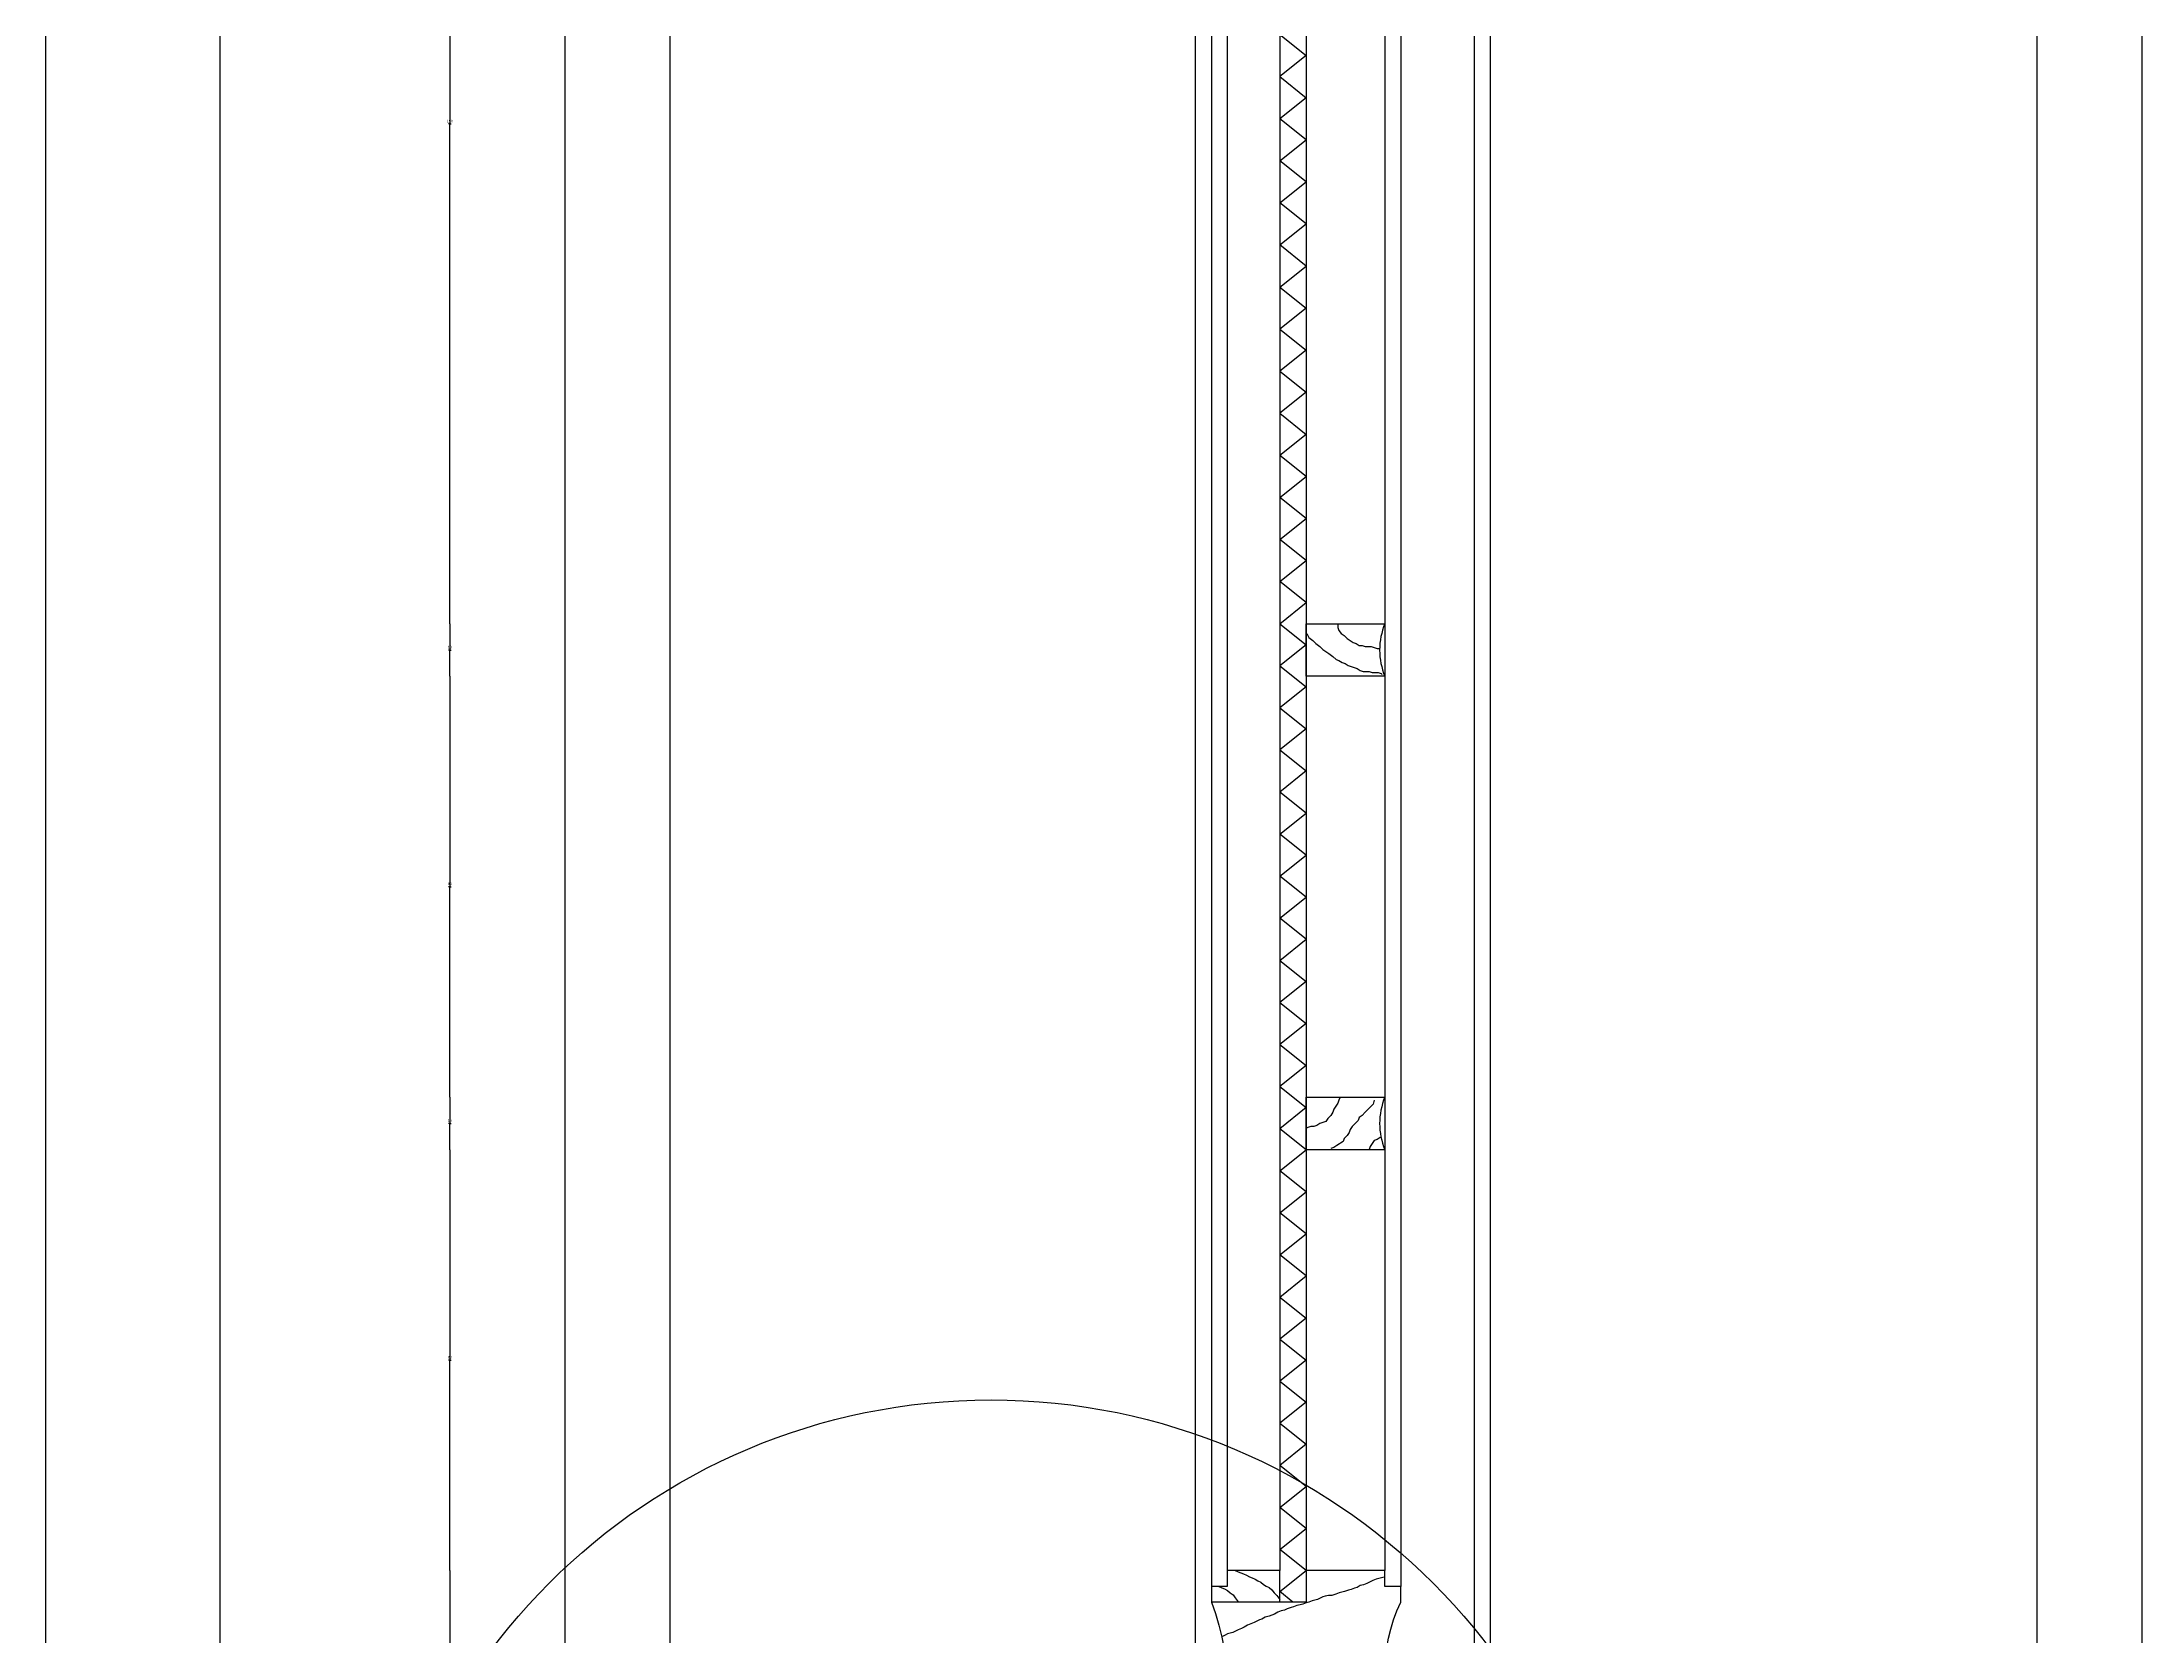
# Model space of a CAD drawing. Header units: metres. Extents: x 4 to 3597, y 195 to 4697.
# Drawn here: x 2605 to 3403, y 1276 to 1882 of the extents above; entities that cross this region are included whole.
import ezdxf

# ---------------------------------------------------------------- set-up
doc = ezdxf.new("R2010")
doc.units = ezdxf.units.M
for name, color, linetype in [('3', 3, 'Continuous'), ('4', 4, 'Continuous'), ('7', 7, 'Continuous'), ('BH', 3, 'Continuous'), ('DIM', 3, 'Continuous')]:
    doc.layers.add(name, color=color, linetype=linetype)
doc.dimstyles.get("Standard").update_dxf_attribs({"dimtxt": 2.5, "dimasz": 2.5, "dimexe": 1.25, "dimexo": 0.625, "dimtad": 1, "dimcen": 2.5, "dimazin": 3, "dimtfac": 1, "dimtmove": 0, "dimatfit": 3})

# ---------------------------------------------------------------- blocks, each defined once
blk = doc.blocks.new('BH2')
at = {"layer": 'BH'}
blk.add_lwpolyline([(0, 32), (5, 28), (0, 24), (5, 20), (0, 16), (5, 12), (0, 8), (5, 4), (0, 0)], dxfattribs=at)
blk = doc.blocks.new('*D33')
for p, q in [((2606.14, 4120.92), (2606.14, 2620.92)), ((2605.89, 2620.92), (2605.64, 2620.92)), ((2606.14, 1120.92), (2606.14, 2620.92)), ((2606.14, 2620.92), (2606.14, 2620.92)), ((2606.39, 2620.92), (2606.64, 2620.92))]:
    blk.add_line(p, q)
at = {"layer": 'Defpoints'}
for p in [(2606.14, 4120.92), (2606.14, 2620.92), (2606.14, 1120.92)]:
    blk.add_point(p, dxfattribs=at)
at = {"layer": 'DIM', "insert": (2606.14, 2622.045), "char_height": 1, "attachment_point": 5}
blk.add_mtext('1500', dxfattribs=at)
blk = doc.blocks.new('*D34')
for p, q in [((2672.4, 2880.92), (2672.4, 2050.92)), ((2672.15, 2050.92), (2671.9, 2050.92)), ((2672.4, 1220.92), (2672.4, 2050.92)), ((2672.4, 2050.92), (2672.4, 2050.92)), ((2672.65, 2050.92), (2672.9, 2050.92))]:
    blk.add_line(p, q)
at = {"layer": 'Defpoints'}
for p in [(2672.4, 2880.92), (2672.4, 2050.92), (2672.4, 1220.92)]:
    blk.add_point(p, dxfattribs=at)
at = {"layer": 'DIM', "insert": (2672.4, 2052.045), "char_height": 1, "attachment_point": 5}
blk.add_mtext('0', dxfattribs=at)
blk = doc.blocks.new('*D35')
for p, q in [((2759.75, 2040.92), (2759.75, 1850.92)), ((2759.5, 1850.92), (2759.25, 1850.92)), ((2759.75, 1660.92), (2759.75, 1850.92)), ((2759.75, 1850.92), (2759.75, 1850.92)), ((2760, 1850.92), (2760.25, 1850.92))]:
    blk.add_line(p, q)
at = {"layer": 'Defpoints'}
for p in [(2759.75, 2040.92), (2759.75, 1850.92), (2759.75, 1660.92)]:
    blk.add_point(p, dxfattribs=at)
at = {"layer": 'DIM', "insert": (2759.75, 1852.045), "char_height": 1, "attachment_point": 5}
blk.add_mtext('190', dxfattribs=at)
blk = doc.blocks.new('*D58')
for p, q in [((2759.75, 1300.92), (2759.75, 1260.92)), ((2759.5, 1260.92), (2759.25, 1260.92)), ((2759.75, 1220.92), (2759.75, 1260.92)), ((2759.75, 1260.92), (2759.75, 1260.92)), ((2760, 1260.92), (2760.25, 1260.92))]:
    blk.add_line(p, q)
at = {"layer": 'Defpoints'}
for p in [(2759.75, 1300.92), (2759.75, 1260.92), (2759.75, 1220.92)]:
    blk.add_point(p, dxfattribs=at)
at = {"layer": 'DIM', "insert": (2759.75, 1262.045), "char_height": 1, "attachment_point": 5}
blk.add_mtext('40', dxfattribs=at)
blk = doc.blocks.new('*D59')
for p, q in [((2759.75, 1460.92), (2759.75, 1380.92)), ((2759.5, 1380.92), (2759.25, 1380.92)), ((2759.75, 1300.92), (2759.75, 1380.92)), ((2759.75, 1380.92), (2759.75, 1380.92)), ((2760, 1380.92), (2760.25, 1380.92))]:
    blk.add_line(p, q)
at = {"layer": 'Defpoints'}
for p in [(2759.75, 1460.92), (2759.75, 1380.92), (2759.75, 1300.92)]:
    blk.add_point(p, dxfattribs=at)
at = {"layer": 'DIM', "insert": (2759.75, 1382.045), "char_height": 1, "attachment_point": 5}
blk.add_mtext('80', dxfattribs=at)
blk = doc.blocks.new('*D60')
for p, q in [((2759.75, 1480.92), (2759.75, 1470.92)), ((2759.5, 1470.92), (2759.25, 1470.92)), ((2759.75, 1460.92), (2759.75, 1470.92)), ((2759.75, 1470.92), (2759.75, 1470.92)), ((2760, 1470.92), (2760.25, 1470.92))]:
    blk.add_line(p, q)
at = {"layer": 'Defpoints'}
for p in [(2759.75, 1480.92), (2759.75, 1470.92), (2759.75, 1460.92)]:
    blk.add_point(p, dxfattribs=at)
at = {"layer": 'DIM', "insert": (2759.75, 1472.045), "char_height": 1, "attachment_point": 5}
blk.add_mtext('10', dxfattribs=at)
blk = doc.blocks.new('*D61')
for p, q in [((2759.75, 1640.92), (2759.75, 1560.92)), ((2759.5, 1560.92), (2759.25, 1560.92)), ((2759.75, 1480.92), (2759.75, 1560.92)), ((2759.75, 1560.92), (2759.75, 1560.92)), ((2760, 1560.92), (2760.25, 1560.92))]:
    blk.add_line(p, q)
at = {"layer": 'Defpoints'}
for p in [(2759.75, 1640.92), (2759.75, 1560.92), (2759.75, 1480.92)]:
    blk.add_point(p, dxfattribs=at)
at = {"layer": 'DIM', "insert": (2759.75, 1562.045), "char_height": 1, "attachment_point": 5}
blk.add_mtext('80', dxfattribs=at)
blk = doc.blocks.new('*D62')
for p, q in [((2759.75, 1660.92), (2759.75, 1650.92)), ((2759.5, 1650.92), (2759.25, 1650.92)), ((2759.75, 1640.92), (2759.75, 1650.92)), ((2759.75, 1650.92), (2759.75, 1650.92)), ((2760, 1650.92), (2760.25, 1650.92))]:
    blk.add_line(p, q)
at = {"layer": 'Defpoints'}
for p in [(2759.75, 1660.92), (2759.75, 1650.92), (2759.75, 1640.92)]:
    blk.add_point(p, dxfattribs=at)
at = {"layer": 'DIM', "insert": (2759.75, 1652.045), "char_height": 1, "attachment_point": 5}
blk.add_mtext('10', dxfattribs=at)

msp = doc.modelspace()

# ---------------------------------------------------------------- linework, layer by layer
at = {"layer": '3'}
for p, q in [((3149.46, 2880.92), (3149.46, 1220.92)), ((3055.46, 2800.92), (3055.46, 1300.92)), ((3115.46, 2800.92), (3115.46, 1300.92))]:
    msp.add_line(p, q, dxfattribs=at)
at = {"layer": '4'}
for p, q in [((2803.46, 4240.92), (2803.46, 1000.92)), ((3403.46, 4240.92), (3403.46, 1020.92)), ((2843.46, 4120.92), (2843.46, 1120.92)), ((3363.46, 4120.92), (3363.46, 1140.92)), ((3043.46, 1194.92), (3043.46, 2906.92)), ((3155.46, 2886.92), (3155.46, 1214.92))]:
    msp.add_line(p, q, dxfattribs=at)
for points in [[(3085.46, 1660.92), (3115.46, 1660.92, 0.2), (3115.46, 1640.92), (3085.46, 1640.92)], [(3085.46, 1480.92), (3115.46, 1480.92, 0.2), (3115.46, 1460.92), (3085.46, 1460.92)]]:
    msp.add_lwpolyline(points, format="xyb", close=True, dxfattribs=at)
msp.add_lwpolyline([(3075.46, 1288.92), (3075.46, 1300.92), (3055.46, 1300.92), (3055.46, 1294.92), (3049.46, 1294.92), (3049.46, 1288.92, -0.18), (3049.46, 1216.92), (3049.46, 1210.92), (3055.46, 1210.92), (3055.46, 1210.92), (3055.46, 1204.92), (3115.46, 1204.92), (3115.46, 1226.92), (3121.46, 1226.92), (3121.46, 1232.92, -0.22), (3121.46, 1288.92), (3121.46, 1294.92), (3115.46, 1294.92), (3115.46, 1300.92), (3085.46, 1300.92), (3085.46, 1288.92), (3049.46, 1288.92)], format="xyb", dxfattribs=at)
at = {"layer": '7'}
for p, q in [((3075.46, 2812.92), (3075.46, 1300.92)), ((3085.46, 2812.92), (3085.46, 1300.92)), ((3049.46, 2806.92), (3049.46, 1294.92)), ((3121.46, 2806.92), (3121.46, 1294.92))]:
    msp.add_line(p, q, dxfattribs=at)
at = {"layer": 'BH'}
for p, q in [((3085.75, 1657.24), (3086.52, 1655.71)), ((3086.52, 1655.71), (3088.05, 1654.57)), ((3088.05, 1654.57), (3089.2, 1653.42)), ((3097.62, 1660.69), (3097.62, 1659.54)), ((3097.62, 1659.54), (3098, 1658.39)), ((3098, 1658.39), (3098.77, 1657.24)), ((3098.77, 1657.24), (3099.92, 1656.48)), ((3099.92, 1656.48), (3101.07, 1655.33)), ((3101.07, 1655.33), (3103.36, 1653.8)), ((3103.36, 1653.8), (3104.51, 1653.42)), ((3089.2, 1653.42), (3090.73, 1652.27)), ((3090.73, 1652.27), (3091.88, 1651.12)), ((3091.88, 1651.12), (3093.03, 1650.36)), ((3093.03, 1650.36), (3094.18, 1649.59)), ((3094.18, 1649.59), (3095.71, 1648.45)), ((3095.71, 1648.45), (3096.86, 1647.3)), ((3096.86, 1647.3), (3098, 1646.92)), ((3098, 1646.92), (3099.15, 1646.15)), ((3099.15, 1646.15), (3100.3, 1645.77)), ((3100.3, 1645.77), (3101.45, 1645)), ((3104.51, 1653.42), (3105.66, 1652.65)), ((3105.66, 1652.65), (3106.81, 1652.65)), ((3106.81, 1652.65), (3107.96, 1652.27)), ((3107.96, 1652.27), (3110.25, 1652.27)), ((3110.25, 1652.27), (3111.4, 1651.89)), ((3111.4, 1651.89), (3112.55, 1651.51)), ((3112.55, 1651.51), (3113.32, 1651.51)), ((3101.45, 1645), (3102.6, 1644.62)), ((3102.6, 1644.62), (3104.89, 1643.85)), ((3104.89, 1643.85), (3106.04, 1643.09)), ((3106.04, 1643.09), (3107.19, 1642.71)), ((3107.19, 1642.71), (3109.49, 1642.71)), ((3109.49, 1642.71), (3110.64, 1642.32)), ((3110.64, 1642.32), (3112.93, 1642.32)), ((3112.93, 1642.32), (3114.08, 1641.94)), ((3114.08, 1641.94), (3114.47, 1641.56)), ((3097.62, 1478.58), (3096.09, 1476.29)), ((3098, 1479.73), (3097.62, 1478.58)), ((3098.39, 1480.88), (3098, 1479.73)), ((3111.02, 1478.2), (3109.11, 1476.29)), ((3111.4, 1479.73), (3111.02, 1478.2)), ((3089.58, 1470.17), (3088.43, 1469.78)), ((3090.73, 1470.93), (3089.58, 1470.17)), ((3091.88, 1471.31), (3090.73, 1470.93)), ((3093.03, 1471.7), (3091.88, 1471.31)), ((3093.79, 1472.84), (3093.03, 1471.7)), ((3094.94, 1473.99), (3093.79, 1472.84)), ((3095.71, 1475.14), (3094.94, 1473.99)), ((3096.09, 1476.29), (3095.71, 1475.14)), ((3105.28, 1472.08), (3102.98, 1469.78)), ((3105.66, 1473.23), (3105.28, 1472.08)), ((3106.81, 1473.99), (3105.66, 1473.23)), ((3107.96, 1475.14), (3106.81, 1473.99)), ((3109.11, 1476.29), (3107.96, 1475.14)), ((3086.14, 1469.4), (3085.37, 1469.02)), ((3087.28, 1469.78), (3086.14, 1469.4)), ((3088.43, 1469.78), (3087.28, 1469.78)), ((3097.24, 1462.51), (3096.09, 1461.75)), ((3099.53, 1464.04), (3097.24, 1462.51)), ((3099.92, 1465.19), (3099.53, 1464.04)), ((3101.07, 1466.34), (3099.92, 1465.19)), ((3101.83, 1467.49), (3101.07, 1466.34)), ((3102.21, 1468.64), (3101.83, 1467.49)), ((3102.98, 1469.78), (3102.21, 1468.64)), ((3109.87, 1462.13), (3109.49, 1460.98)), ((3110.64, 1463.28), (3109.87, 1462.13)), ((3111.4, 1464.43), (3110.64, 1463.28)), ((3112.55, 1464.81), (3111.4, 1464.43)), ((3113.7, 1465.57), (3112.55, 1464.81)), ((3096.09, 1461.75), (3094.94, 1461.37)), ((3052.34, 1294.91), (3053.38, 1294.36)), ((3053.38, 1294.36), (3054.49, 1293.99)), ((3058.48, 1300.93), (3059.59, 1300.44)), ((3059.59, 1300.44), (3060.63, 1300.01)), ((3060.63, 1300.01), (3061.68, 1299.7)), ((3061.68, 1299.7), (3062.78, 1299.15)), ((3062.78, 1299.15), (3063.95, 1298.59)), ((3063.95, 1298.59), (3065, 1298.16)), ((3065, 1298.16), (3066.1, 1297.61)), ((3066.1, 1297.61), (3067.15, 1297.06)), ((3067.15, 1297.06), (3068.25, 1296.45)), ((3068.25, 1296.45), (3069.3, 1295.59)), ((3069.3, 1295.59), (3070.34, 1295.03)), ((3070.34, 1295.03), (3071.45, 1294.54)), ((3071.45, 1294.54), (3072.49, 1293.56)), ((3103.85, 1294.18), (3102.6, 1293.68)), ((3104.86, 1294.43), (3103.85, 1294.18)), ((3106.11, 1295.19), (3104.86, 1294.43)), ((3107.37, 1295.44), (3106.11, 1295.19)), ((3108.62, 1295.94), (3107.37, 1295.44)), ((3109.88, 1296.69), (3108.62, 1295.94)), ((3110.88, 1297.19), (3109.88, 1296.69)), ((3112.14, 1297.7), (3110.88, 1297.19)), ((3113.14, 1297.95), (3112.14, 1297.7)), ((3114.15, 1298.2), (3113.14, 1297.95)), ((3115.15, 1298.45), (3114.15, 1298.2)), ((3054.49, 1293.99), (3055.53, 1293.31)), ((3055.53, 1293.31), (3056.58, 1292.45)), ((3056.58, 1292.45), (3057.68, 1291.66)), ((3057.68, 1291.66), (3058.54, 1290.55)), ((3058.54, 1290.55), (3059.22, 1289.51)), ((3059.22, 1289.51), (3059.59, 1289.08)), ((3072.49, 1293.56), (3073.35, 1292.45)), ((3073.35, 1292.45), (3074.34, 1291.41)), ((3074.34, 1291.41), (3075.14, 1290.37)), ((3075.14, 1290.37), (3075.44, 1289.94)), ((3078.24, 1286.4), (3077.24, 1285.9)), ((3079.75, 1286.91), (3078.24, 1286.4)), ((3080.75, 1287.16), (3079.75, 1286.91)), ((3082.01, 1287.66), (3080.75, 1287.16)), ((3083.26, 1287.91), (3082.01, 1287.66)), ((3084.27, 1288.16), (3083.26, 1287.91)), ((3085.52, 1288.66), (3084.27, 1288.16)), ((3086.53, 1288.91), (3085.52, 1288.66)), ((3087.78, 1289.42), (3086.53, 1288.91)), ((3088.79, 1289.67), (3087.78, 1289.42)), ((3089.79, 1289.92), (3088.79, 1289.67)), ((3091.8, 1290.92), (3089.79, 1289.92)), ((3092.8, 1291.17), (3091.8, 1290.92)), ((3094.06, 1291.42), (3092.8, 1291.17)), ((3095.31, 1291.42), (3094.06, 1291.42)), ((3096.82, 1291.92), (3095.31, 1291.42)), ((3098.08, 1292.43), (3096.82, 1291.92)), ((3099.08, 1292.68), (3098.08, 1292.43)), ((3100.09, 1292.93), (3099.08, 1292.68)), ((3101.59, 1293.43), (3100.09, 1292.93)), ((3102.6, 1293.68), (3101.59, 1293.43)), ((3059.66, 1278.37), (3057.65, 1277.37)), ((3060.92, 1278.88), (3059.66, 1278.37)), ((3061.92, 1279.38), (3060.92, 1278.88)), ((3063.18, 1280.13), (3061.92, 1279.38)), ((3065.69, 1281.14), (3063.18, 1280.13)), ((3067.7, 1282.14), (3065.69, 1281.14)), ((3068.7, 1282.39), (3067.7, 1282.14)), ((3069.95, 1283.14), (3068.7, 1282.39)), ((3071.46, 1283.64), (3069.95, 1283.14)), ((3072.47, 1283.9), (3071.46, 1283.64)), ((3073.47, 1284.4), (3072.47, 1283.9)), ((3074.73, 1285.15), (3073.47, 1284.4)), ((3075.98, 1285.65), (3074.73, 1285.15)), ((3077.24, 1285.9), (3075.98, 1285.65)), ((3054.64, 1276.37), (3053.63, 1275.87)), ((3055.64, 1276.87), (3054.64, 1276.37)), ((3056.65, 1277.12), (3055.64, 1276.87)), ((3057.65, 1277.37), (3056.65, 1277.12))]:
    msp.add_line(p, q, dxfattribs=at)
msp.add_lwpolyline([(3080.46, 1288.92), (3075.46, 1292.92), (3085.46, 1300.92), (3075.46, 1308.92), (3085.46, 1316.92), (3075.46, 1324.92), (3085.46, 1332.92), (3075.46, 1340.92)], dxfattribs=at)
at = {"layer": 'DIM'}
msp.add_circle((2965.66, 1128.05), 237.75, dxfattribs=at)

# ---------------------------------------------------------------- block references
at = {"layer": 'DIM', "xscale": 2, "yscale": 2, "zscale": 2}
for p in [(3075.46, 1852.92), (3075.46, 1724.92), (3075.46, 1596.92), (3075.46, 1468.92), (3075.46, 1340.92)]:
    msp.add_blockref('BH2', p, dxfattribs=at)
at = {"layer": 'DIM', "xscale": -2, "yscale": 2, "zscale": 2, "rotation": 180}
for p in [(3075.46, 1852.92), (3075.46, 1724.92), (3075.46, 1596.92), (3075.46, 1468.92)]:
    msp.add_blockref('BH2', p, dxfattribs=at)

# ---------------------------------------------------------------- dimensions: what is measured, and where the dimension line sits
at = {"layer": 'DIM'}
for base, p1, p2, text, picture, middle in [((2606.14, 2620.92), (2606.14, 4120.92), (2606.14, 1120.92), '1500', '*D33', (2606.14, 2622.045)), ((2759.75, 1850.92), (2759.75, 2040.92), (2759.75, 1660.92), '190', '*D35', (2759.75, 1852.045)), ((2759.75, 1650.92), (2759.75, 1660.92), (2759.75, 1640.92), '10', '*D62', (2759.75, 1652.045)), ((2759.75, 1560.92), (2759.75, 1640.92), (2759.75, 1480.92), '80', '*D61', (2759.75, 1562.045)), ((2759.75, 1470.92), (2759.75, 1480.92), (2759.75, 1460.92), '10', '*D60', (2759.75, 1472.045)), ((2759.75, 1380.92), (2759.75, 1460.92), (2759.75, 1300.92), '80', '*D59', (2759.75, 1382.045)), ((2759.75, 1260.92), (2759.75, 1300.92), (2759.75, 1220.92), '40', '*D58', (2759.75, 1262.045))]:
    dim = msp.add_linear_dim(base=base, p1=p1, p2=p2, text=text, dimstyle='Standard', dxfattribs=at)
    dim.commit()
    dim.dimension.update_dxf_attribs({"geometry": picture, "text_midpoint": middle})
dim = msp.add_linear_dim(base=(2672.4, 2050.92), p1=(2672.4, 2880.92), p2=(2672.4, 1220.92), dimstyle='Standard', dxfattribs=at)
dim.commit()
dim.dimension.update_dxf_attribs({"geometry": '*D34', "text_midpoint": (2672.4, 2052.045)})

doc.saveas('drawing.dxf')
